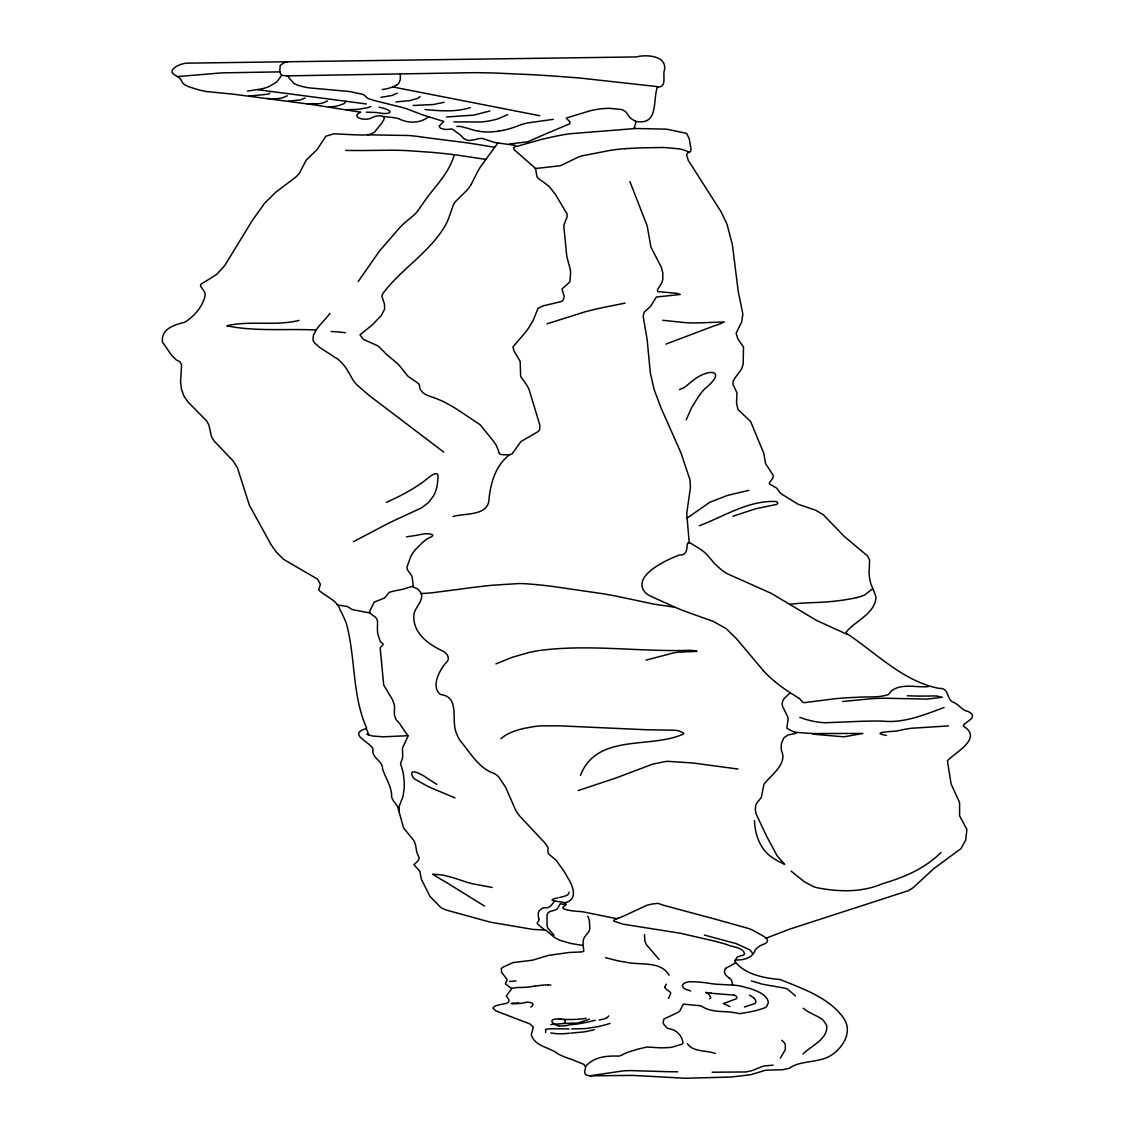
<?xml version="1.0" encoding="UTF-8"?>
<svg xmlns="http://www.w3.org/2000/svg" width="1135" height="1135" viewBox="0 0 1135 1135"><rect width="100%" height="100%" fill="white"/><g stroke="black" fill="none" stroke-linecap="round" stroke-linejoin="round"><path stroke-width="1.5" d="M569.132 892.138L568.167 894.451A11.066 4.086 0.5 0 1 566.138 895.657L564.138 896.338A55.005 20.345 0.5 0 1 559.796 897.43L559.356 897.53M765.997 938.234L789.761 929.111L908.184 890.72L913.136 887.74L933.637 868.743L961.019 848.569L965.743 839.928L966.878 829.501L959.628 815.895L959.586 802.516L951.059 783.902L947.427 760.72C955.698 752.037 983.165 738.147 963.473 726.244L963.643 724.726L971.787 718.412L972.539 715.334A20.458 7.562 0.5 0 0 968.098 711.503C961.572 710.326 958.536 703.657 952.293 701.87C946.718 698.195 948.661 687.569 939.212 688.406C903.205 681.553 875.908 652.682 846.284 633.231L846.213 632.011C855.563 620.618 874.801 613.865 875.993 597.492C874.517 590.725 870.119 584.766 869.524 577.545A263.774 97.525 0.5 0 1 869.297 568.195L869.594 560.236L867.793 556.15L844.241 536.415L823.343 514.779L815.668 510.225L798.16 504.28L780.653 493.455L776.453 487.951L769.644 484.12L769.189 483.141L772.892 478.019L773.162 475.239L765.572 463.633L763.812 453.347L750.604 421.496L737.92 409.48L736.544 402.982L736.97 392.951L733.054 384.481L733.04 381.658L734.558 378.593L741.425 369.286L743.17 364.25L743.524 347.14L737.807 338.783L736.118 333.264L741.751 321.744L742.843 313.955L738.247 291.511L732.345 244.451L727.024 224.304L721.151 211.89L688.292 160.376L686.547 154.857L687.682 153.012L690.562 151.551L691.031 149.167L689.215 138.697L686.604 133.362L666.571 129.163L635.274 128.482L634.139 127.56L635.316 124.566A40.562 14.996 0.5 0 0 635.699 122.339A44.79 16.557 0.5 0 0 635.614 121.388C658.853 125.446 652.582 101.767 657.278 87.182C667.777 87.069 662.145 75.79 664.528 69.646C666.841 55.189 645.276 54.423 636.394 56.934L187.615 63.149C182.948 62.836 170.945 67.305 172.023 72.441A46.904 17.337 0.5 0 0 173.471 73.959L173.896 74.343A22.26 8.229 0.5 0 0 175.272 75.307L178.933 77.549A29.482 10.896 0.5 0 1 180.692 79.294A26.531 9.818 0.5 0 1 181.146 80.017L182.196 82.188A27.07 10.002 0.5 0 0 188.14 86.53L198.114 89.722A81.791 30.234 0.5 0 0 206.315 91.524L232.349 94.106A13.138 4.852 0.5 0 1 233.583 94.219L312.281 104.576L360.746 112.209C351.779 115.926 360.022 120.225 368.18 118.976A12.357 4.568 0.5 0 0 371.741 117.927C375.586 114.876 388.667 114.365 382.608 121.672A54.296 20.075 0.5 0 1 381.502 123.559L374.366 132.256L370.805 134.001A20.827 7.704 0.5 0 1 367.896 134.753L363.172 135.051A175.315 64.823 0.5 0 1 352.616 134.724L333.96 133.802L325.915 136.2L317.062 149.579L306.195 160.134L299.867 172.307A123.02 45.485 0.5 0 1 296.15 176.805L275.989 192.056L264.611 203.208L252.013 220.942L224.744 265.562L216.657 274.415L200.81 284.36L200.484 286.034L203.406 290.163A53.742 19.863 0.5 0 1 205.194 294.944C203.151 306.266 194.355 316.14 184.835 322.226C174.691 324.809 161.255 328.398 162.362 341.834L171.328 354.914L176.138 359.823L179.798 361.71L181.557 364.661L180.578 382.112L181.416 388.936L183.813 395.831L188.098 402.102L206.698 420.957L208.826 424.873L211.564 436.876L214.061 440.919L233.001 460.796L237.414 467.733L249.345 505.16L271.01 544.573L276.259 552.078L283.636 559.399L317.502 579.105L320.425 584.355L318.623 589.916C325.362 596.797 336.783 599.408 340.103 609.935A722.158 267.009 0.5 0 1 346.359 623.413C355.681 657.505 351.978 695.188 366.548 727.847L366.378 728.556C346.87 734.189 370.308 741.85 373.117 749.128C371.003 758.137 382.793 760.266 382.552 768.849C385.517 778.34 391.873 786.484 391.674 796.969A64.61 23.892 0.5 0 0 395.037 802.814L397.661 806.829L403.649 828.068L414.005 840.751L415.481 844.639L416.786 852.172L419.212 858.159L418.219 860.6L413.963 864.686L419.808 871.226L421.34 879.171L429.981 896.409L441.047 907.759L446.183 910.015L490.249 922.159L532.897 929.409L545.765 930.062L554.221 937.283L559.782 940.262L570.678 943.44L583.12 945.469L583.844 950.988L582.141 951.896L569.146 952.464L548.021 955.486L532.457 960.21L512.935 962.593L502.805 967.261L501.287 968.751L501.613 972.397L507.217 979.633L505.416 983.846L511.701 988.684L506.238 996.104C516.113 1006.83 496.208 1001.864 492.93 1008.22L495.768 1010.859L529.974 1023.954L533.294 1027.09L531.818 1032.85A25.452 9.406 0.5 0 0 531.464 1035.319C535.167 1046.498 549.482 1047.179 557.682 1053.677A64.638 23.906 0.5 0 0 570.791 1059.083L584 1064.431L585.674 1067.24L584.596 1071.568L585.135 1073.866L586.823 1075.327L590.611 1075.824L632.706 1075.398L685.228 1078.25L730.585 1077.058L750.419 1074.774L765.756 1070.206L782.611 1069.723L789.492 1068.177C800.402 1060.019 819.498 1063.325 831.728 1054.94C843.192 1047.179 852.584 1032.07 844.014 1018.733C829.912 997.963 802.644 988.599 780.171 979.548C764.125 978.044 745.454 974.766 734.927 961.501L735.551 959.997C743.638 960.096 752.505 958.394 755.371 949.711A52.253 19.323 0.5 0 1 761.429 945.058C776.993 940.092 758.237 934.261 753.271 930.402A39.909 14.755 0.5 0 0 747.866 928.288L719.32 920.301A694.634 256.836 0.5 0 0 706.169 916.739L662.812 905.077A26.148 9.662 0.5 0 1 660.74 904.311L658.499 903.503A2.313 0.851 0.5 0 0 657.435 903.375L652.398 903.999A51.657 19.096 0.5 0 0 646.638 905.361L627.017 914.526A87.508 32.362 0.5 0 1 622.661 916.456L614.602 919.648L613.538 921.024L622.874 924.145L680.433 933.268L715.717 941.397A370.464 136.98 0.5 0 1 726.783 944.49C732.047 947.228 743.397 947.044 744.603 954.067A6.555 2.426 0.5 0 1 743.482 954.961L737.367 956.961L735.054 960.366M732.628 985.024L731.55 980.143A20.132 7.448 0.5 0 0 730.202 978.838L729.124 978.086M736.856 997.807L736.828 997.949A6.115 2.256 0.5 0 1 735.962 998.913L723.35 1003.61L729.904 1006.546M413.324 586.681L412.175 577.034A86.515 31.993 0.5 0 0 410.771 574.395L408.018 570.621A40.193 14.869 0.5 0 1 406.94 567.089L410.728 556.618A151.778 56.126 0.5 0 1 415.892 549.156L422.206 542.856A125.446 46.379 0.5 0 1 424.916 540.501L425.355 540.175A39.541 14.627 0.5 0 1 429.512 537.692L430.137 537.408A39.81 14.712 0.5 0 0 430.988 536.997A14.854 5.491 0.5 0 0 432.137 536.316L432.776 535.337A3.249 1.206 0.5 0 0 432.222 534.698L430.633 534.159A8.144 3.008 0.5 0 0 424.405 533.805L416.46 535.294A27.949 10.329 0.5 0 1 414.658 535.635L409.792 536.344A54.551 20.175 0.5 0 0 406.983 536.741L406.486 536.841M665.025 986.854L666.259 984.144M755.74 1001.779L755.499 1002.716A9.874 3.646 0.5 0 1 754.576 1003.666L744.447 1007.015M346.331 101.228L344.047 103.64L338.528 105.64A26.006 9.619 0.5 0 1 329.207 107.073M454.312 154.729C449.985 170.449 438.706 182.735 428.86 195.248A493.356 182.423 0.5 0 0 425.242 200.214L417.354 211.507A138.825 51.33 0.5 0 1 412.672 216.189L407.635 220.346A351.098 129.816 0.5 0 0 400.754 226.489L379.53 250.977L358.291 281.409M686.164 419.808L691.953 407.068L698.266 396.924A421.567 155.864 0.5 0 1 704.466 389.064C726.514 371.485 711.631 367.882 696.067 378.182A143.152 52.934 0.5 0 0 692.534 380.821L684.32 387.532L679.524 389.546M580.411 775.404C597.123 732.657 650.511 749.27 683.596 733.919A7.25 2.681 0.5 0 0 683.27 732.855L678.943 730.897A13.506 4.994 0.5 0 0 675.055 730.273L659.719 729.947A252.353 93.311 0.5 0 1 645.574 729.706L559.328 725.832L541.168 725.889A43.13 15.947 0.5 0 0 534.301 726.528L522.866 728.627M471.38 184.253A165.384 61.148 0.5 0 1 464.243 192.95L455.405 201.647A78.755 29.113 0.5 0 0 453.418 204.726L448.708 218.204A330.824 122.325 0.5 0 1 444.182 227.383C428.079 253.488 400.4 269.789 382.438 294.135A40.434 14.954 0.5 0 0 382.14 296.987L383.687 301.711A244.465 90.389 0.5 0 1 384.396 303.896L384.666 308.961L381.417 315.346L372.28 324.922L360.022 334.797L363.271 339.308L377.884 345.849L383.715 351.424A80.713 29.836 0.5 0 0 385.886 353.737L398.64 364.633L407.635 375.841A35.242 13.024 0.5 0 0 409.849 377.586L418.148 383.29A27.552 10.187 0.5 0 1 419.439 385.588C419.936 395.448 432.35 396.299 439.358 399.86A69.703 25.764 0.5 0 1 443.473 401.634L451.844 406.174A265.746 98.263 0.5 0 1 458.795 410.515L480.133 424.703L492.789 440.408A191.531 70.824 0.5 0 1 496.392 445.629L498.747 451.262A55.005 20.331 0.5 0 1 498.833 452.993L500.265 454.298A23.807 8.81 0.5 0 0 502.989 454.724L509.246 454.865L512.169 453.816L520.837 441.614L537.664 431.882A26.942 9.96 0.5 0 0 539.792 429.186L539.806 424.901L528.967 389.234A219.935 81.323 0.5 0 0 524.455 381.757L521.334 377.529A35.596 13.166 0.5 0 1 520.61 375.813L520.185 361.412L513.857 350.687L512.949 346.899L524.086 333.903A400.726 148.174 0.5 0 0 529.165 327.135L533.067 320.609L538.018 308.323L542.927 305.939L560.945 301.64A12.272 4.54 0.5 0 0 563.045 300.364L564.251 296.646L561.995 288.985L569.884 281.92L570.65 271.974A287.013 106.122 0.5 0 0 569.699 267.179L567.926 260.78A470.543 173.981 0.5 0 1 566.606 254.68L563.755 225.468L567.06 216.984L567.089 213.962L555.455 194.425L549.837 187.289A100.121 37.015 0.5 0 0 546.318 184.267L538.43 178.493A27.793 10.272 0.5 0 1 536.869 176.393L535.734 169.427A29.808 11.024 0.5 0 0 534.812 167.767L514.027 149.593L513.488 147.706A3.32 1.234 0.5 0 1 514.198 147.323L516.155 146.004A13.464 4.98 0.5 0 0 514.879 145.294L497.868 142.967A20.969 7.746 0.5 0 1 494.037 142.286L482.063 138.371L478.388 138.654A27.07 10.002 0.5 0 1 475.111 139.619L469.947 140.428A4.341 1.603 0.5 0 1 467.294 140.201L463.945 138.626L460.455 135.122A21.466 7.931 0.5 0 0 458.739 133.859L452.638 129.262A2.44 0.908 0.5 0 0 451.319 129.078L445.26 129.518L440.437 128.212L439.146 126.056L443.785 121.417L425.384 115.784A66.355 24.53 0.5 0 1 421.298 114.38L407.11 108.96A75.563 27.935 0.5 0 0 395.363 105.739L375.841 100.958A63.787 23.58 0.5 0 0 373.557 100.263L368.591 98.674A11.946 4.412 0.5 0 1 366.577 97.44L364.605 95.425A14.188 5.249 0.5 0 0 362.476 94.262L349.225 91.467L310.366 87.991A32.773 12.116 0.5 0 1 308.053 87.665A39.257 14.514 0.5 0 1 306.067 87.31A31.851 11.776 0.5 0 1 297.384 85.026L294.717 83.806A12.882 4.767 0.5 0 1 293.412 82.898L289.922 78.797A30.347 11.222 0.5 0 1 289.155 77.762L287.893 76.244A2.795 1.036 0.5 0 0 286.985 75.946L281.806 75.293L280.7 73.945A113.287 41.881 0.5 0 1 279.749 71.335L280.231 65.319L285.339 61.985A3.291 1.22 0.5 0 1 286.517 61.815L287.822 61.772M281.735 75.265L276.741 82.075L268.91 86.643A37.824 13.989 0.5 0 1 261.589 88.899L247.515 91.084M471.295 184.239L477.424 171.981A442.309 163.539 0.5 0 1 480.077 167.455L497.868 142.967M305.088 98.007L300.406 99.937L288.191 101.199M269.818 93.013L269.591 93.325A6.328 2.341 0.5 0 1 268.314 94.148L248.991 96.064M780.369 1058.132L785.335 1049.577L785.306 1044.498A38.547 14.244 0.5 0 0 783.59 1041.916L781.788 1040.27M616.844 918.712L582.567 911.745A24.814 9.179 0.5 0 0 579.744 911.49L577.672 911.362A30.375 11.236 0.5 0 1 566.024 909.674L563.343 908.582A4.285 1.589 0.5 0 1 562.79 907.943L564.01 906.269A39.101 14.457 0.5 0 1 564.577 905.9C569.529 902.566 559.356 901.658 557.242 901.403A62.34 23.055 0.5 0 1 555.611 901.147L554.646 900.977L552.291 904.07A44.889 16.599 0.5 0 1 549.453 906.922L547.68 907.645A2.27 0.837 0.5 0 1 546.957 907.759L546.19 907.787A16.628 6.143 0.5 0 1 545.396 907.773L544.005 907.787A3.192 1.178 0.5 0 0 542.885 907.943L538.969 910.965A73.449 27.155 0.5 0 0 538.458 916.952L538.784 918.981M329.902 313.345L329.122 314.409A330.782 122.31 0.5 0 1 325.745 318.609L320.822 324.043A227.44 84.103 0.5 0 0 315.757 330.654L313.373 335.449L313.005 339.72A43.087 15.933 0.5 0 0 314.523 342.884L319.417 347.267L336.471 358.39M872.56 588.881L864.586 595.01A29.822 11.024 0.5 0 1 860.032 596.669L856.57 597.549M327.433 101.015L323.333 102.831A20.77 7.675 0.5 0 1 319.275 103.682L307.103 103.838M668.487 998.374L670.813 993.338A14.471 5.349 0.5 0 0 670.161 992.217L669.934 991.99A28.687 10.612 0.5 0 0 668.316 990.685L667.635 990.231A21.154 7.817 0.5 0 1 664.628 986.868M397.264 93.141L392.199 95.439L380.934 97.326M511.332 1003.453L512.013 1003.283A6.966 2.568 0.5 0 1 513.233 1003.212L514.084 1003.184A17.082 6.313 0.5 0 0 518.638 1002.872M287.297 95.837L281.877 97.993A17.465 6.455 0.5 0 1 269.222 98.631L267.392 98.419M564.081 1023.5L565.4 1021.727A9.137 3.377 0.5 0 0 565.187 1020.776L563.825 1019.386M509.544 454.823C496.052 464.882 490.987 481.751 489.114 497.74C489.298 516.567 465.265 512.906 452.964 516.496M726.613 967.857L735.593 962.891M585.603 1066.375C594.045 1056.784 606.53 1055.706 618.334 1056.103A6.455 2.383 0.5 0 0 620.916 1055.55L623.626 1054.145A30.758 11.378 0.5 0 1 628.733 1051.946L633.94 1050.343A101.966 37.696 0.5 0 0 637.175 1049.322L646.907 1047.009L658.825 1047.747A43.371 16.032 0.5 0 0 663.62 1047.804L669.693 1047.52A9.179 3.391 0.5 0 0 671.764 1047.165L672.856 1046.896A47.415 17.536 0.5 0 1 674.573 1046.442L681.865 1044.228A7.789 2.88 0.5 0 0 682.972 1043.178C682.348 1035.943 676.403 1029.573 668.969 1028.75A13.265 4.909 0.5 0 1 666.784 1027.7L664.046 1024.692A64.113 23.707 0.5 0 1 663.124 1022.493L663.904 1019.046L678.475 1012.15A21.012 7.775 0.5 0 0 679.936 1010.661L683.355 1004.12L699.997 1005.723A15.195 5.618 0.5 0 0 701.118 1005.851C712.34 1013.782 726.357 1010.107 738.998 1013.583A2.681 0.993 0.5 0 0 740.119 1013.583L745.908 1012.633A103.001 38.079 0.5 0 0 755.541 1010.732L763.94 1008.178A17.025 6.299 0.5 0 0 766.622 1006.575L768.31 1002.858A51.118 18.898 0.5 0 0 765.529 996.828L764.891 996.133A44.776 16.557 0.5 0 0 760.095 992.699L755.74 990.642A63.915 23.636 0.5 0 0 750.533 988.698L741.467 986.258A33.071 12.23 0.5 0 0 734.487 985.208L716.98 984.244A31.312 11.577 0.5 0 1 712.865 983.861L706.353 982.882A29.013 10.726 0.5 0 0 703.558 982.513L701.856 982.342A84.955 31.411 0.5 0 0 696.209 981.889L689.512 981.718A5.788 2.142 0.5 0 0 687.597 982.002L685.256 982.797A14.23 5.264 0.5 0 0 683.355 983.988L683.015 984.329A12.343 4.568 0.5 0 0 682.376 985.747L683.384 987.776A14.727 5.448 0.5 0 0 685.299 989.124L690.676 990.983M686.774 518.326L709.744 502.323L727.152 495.527A221.637 81.947 0.5 0 1 733.139 494.08L748.901 490.348M941.057 852.413C924.699 868.743 904.198 877.312 882.477 883.697C862.047 892.607 838.623 891.982 817.143 887.726A24.871 9.194 0.5 0 1 813.426 886.591L804.46 881.838L791.081 871.098M802.998 1053.933C811.014 1045.988 827.514 1039.376 826.833 1026.196A103.98 38.448 0.5 0 0 825.897 1024.04L823.442 1020.549A40.846 15.11 0.5 0 0 819.215 1017.357L810.262 1012.86A71.746 26.531 0.5 0 1 803.282 1008.249M530.726 1007.1C537.664 1002.545 526.81 1001.297 523.419 1002.943A19.621 7.25 0.5 0 1 512.14 1003.666M396.64 85.054L397.193 84.699A20.373 7.534 0.5 0 0 398.612 83.508L400.315 79.691L400.286 74.059M428.69 116.777C419.936 123.502 408.472 123.587 398.896 118.792A28.559 10.556 0.5 0 0 394.342 117.728L382.793 116.38M606.459 1017.967L606.232 1018.095A10.116 3.746 0.5 0 1 603.933 1019.003L599.166 1019.925M790.159 692.79L784.143 698.479L782.611 701.345A67.603 24.998 0.5 0 0 782.199 704.012L782.228 704.651A46.28 17.11 0.5 0 0 782.611 706.41L787.733 716.866A66.185 24.473 0.5 0 1 788.031 719.363L786.839 728.301L796.33 733.238L790.088 734.558A7.718 2.852 0.5 0 0 788.087 734.998L783.76 737.906L781.575 743.184A152.814 56.509 0.5 0 0 781.178 746.163L781.249 749.114A70.554 26.091 0.5 0 0 781.887 751.64C786.839 763.5 772.424 774.212 765.458 782.412A35.015 12.953 0.5 0 0 763.926 784.413L761.358 797.352L757.258 802.587A42.747 15.805 0.5 0 0 755.839 805.07L755.272 809.312L756.18 814.107L766.536 836.069L777.163 855.833L784.597 864.288M507.756 114.55L498.903 118.508A39.98 14.783 0.5 0 1 490.235 120.721A51.047 18.869 0.5 0 1 486.504 121.346L485.227 121.53A32.688 12.088 0.5 0 1 481.056 121.984L453.986 121.885M353.396 541.693L390.61 522.171L421.539 507.87L428.462 502.55L433.357 496.094A183.09 67.703 0.5 0 0 435.925 490.405L436.294 489.27A274.429 101.469 0.5 0 0 437.727 479.991C440.522 465.534 426.49 479.779 421.88 482.843A317.474 117.387 0.5 0 1 395.987 497.91L386.411 502.408M564.407 902.793C578.396 900.31 573.203 886.137 567.982 878.164A700.153 258.879 0.5 0 0 564.152 871.467L556.377 860.529L548.673 853.917A34.532 12.769 0.5 0 1 547.935 851.817L547.992 848.115A20.104 7.434 0.5 0 0 547.694 847.036L546.8 845.603A243.855 90.162 0.5 0 0 544.275 842.269L519.575 815.909A204.47 75.605 0.5 0 1 515.389 809.567L505.713 787.449L498.932 777.135A64.723 23.934 0.5 0 0 496.435 774.964A61.829 22.856 0.5 0 0 494.605 773.659C478.473 768.168 471.025 753.498 460.697 741.354A147.862 54.679 0.5 0 1 456.979 734.501C450.127 721.789 461.094 696.89 440.579 694.521C430.108 686.973 440.04 668.699 447.332 661.35A34.575 12.783 0.5 0 0 448.311 658.286L447.914 656.314A39.938 14.769 0.5 0 0 446.14 653.59A36.802 13.606 0.5 0 0 443.374 651.306C428.392 644.51 411.835 632.578 414.005 613.922C415.438 606.005 426.987 598.088 418.716 590.157A39.37 14.556 0.5 0 0 417.027 588.625L411.849 586.511L404.727 588.682A17.195 6.356 0.5 0 1 403.038 589.178L399.208 590.016A101.384 37.483 0.5 0 1 394.611 590.867L389.362 592.257L384.439 598.06L374.238 602.061L369.641 611.368A9.194 3.405 0.5 0 0 369.74 612.205L370.436 613.255A35.327 13.067 0.5 0 0 371.968 614.73L374.734 616.603A15.791 5.845 0.5 0 1 375.728 617.483L376.792 619.029A48.876 18.075 0.5 0 1 377.529 621.214L377.501 625.896A265.221 98.064 0.5 0 0 377.458 630.18A354.716 131.149 0.5 0 0 377.771 633.812L380.239 641.53A15.791 5.831 0.5 0 0 381.488 642.58L382.708 643.531A7.278 2.696 0.5 0 1 382.807 645.035L380.977 646.78A18.132 6.711 0.5 0 0 380.182 647.971L383.715 685.114L392.1 699.018A307.443 113.67 0.5 0 1 393.689 702.991L394.313 705.005A58.225 21.537 0.5 0 1 394.526 706.623L394.356 714.738L395.945 719.32A39.498 14.599 0.5 0 0 396.952 720.597L398.158 721.874A106.591 39.413 0.5 0 1 399.761 723.733L408.033 736.062L402.499 748.036L402.684 757.641L400.556 763.529L403.28 773.02L404.23 781.689A582.539 215.395 0.5 0 1 404.117 788.697L403.18 795.649A120.239 44.449 0.5 0 1 402.088 798.813L399.123 806.389L399.222 811.766M489.809 111.003L473.99 115.089L446.509 117.004M495.938 663.89L511.786 657.463L528.754 652.54A83.777 30.971 0.5 0 1 539.338 650.511C589.207 643.9 639.53 652.001 689.626 650.312A23.267 8.598 0.5 0 1 693.173 650.554L697.074 651.348L677.609 652.228A24.09 8.91 0.5 0 0 672.885 653.079L646.028 660.13M699.288 525.775C723.931 516.482 748.419 500.237 775.744 501.5A4.058 1.504 0.5 0 1 777.22 502.053L777.858 503.202A6.838 2.525 0.5 0 1 776.524 504.437L759.911 507.898A57.317 21.196 0.5 0 0 755.499 508.835L732.955 516.241M444.211 102.278L433.499 104.505L413.112 105.484M589.42 1019.216L578.41 1022.848A8.016 2.965 0.5 0 1 576.835 1023.032L576.353 1023.061A41.683 15.408 0.5 0 1 573.601 1023.16L572.693 1023.188M470.33 107.612C455.816 112.209 440.125 110.946 425.199 109.556M665.904 344.104L713.319 326.199A198.426 73.364 0.5 0 1 718.512 324.539L724.3 321.957L701.572 322.78A64.198 23.736 0.5 0 1 685.994 322.723L662.783 320.297M617.823 918.343L618.901 917.931M547.027 323.83L584.951 311.855A261.007 96.503 0.5 0 1 605.352 307.032L625.073 303.13M944.093 707.559C924.117 714.738 903.829 723.534 882.079 721.066A186.707 69.036 0.5 0 0 853.761 721.605L825.684 722.74A25.807 9.548 0.5 0 1 818.746 722.186L814.561 721.505A52.026 19.238 0.5 0 1 800.728 717.675L799.806 717.334M609.949 1023.401L609.353 1023.6A84.075 31.085 0.5 0 1 598.088 1026.636L585.603 1028.594L571.6 1028.948M516.567 146.458L539.451 139.974A215.38 79.634 0.5 0 1 556.42 136.072L562.463 134.909A67.504 24.956 0.5 0 1 570.408 133.731L635.43 128.51M298.959 320.425C275.691 326.298 248.991 320.297 226.816 325.816C256.013 331.775 286.545 328.526 316.211 330.001M594.343 1029.658L587.66 1031.247A34.121 12.613 0.5 0 1 580.453 1032.254L577.942 1032.467A104.675 38.703 0.5 0 0 574.963 1032.722L570.905 1033.105M558.051 897.828L557.228 898.012A30.9 11.421 0.5 0 0 553.355 899.019L551.979 900.083L554.646 900.977M515.943 980.924L509.572 981.449M503.188 130.326L498.719 131.149M578.24 790.542L615.113 778.255A545.609 201.732 0.5 0 0 624.42 774.808L652.866 764.068L666.983 761.273L692.861 762.99L738.02 769.033M589.718 1075.81L622.789 1070.943A49.529 18.316 0.5 0 1 630.975 1070.603L659.932 1071.468A262.384 97.014 0.5 0 0 677.737 1071.809M709.488 998.786L710.723 998.232L710.581 997.097A45.216 16.713 0.5 0 0 710.255 996.516L709.872 995.92A45.868 16.968 0.5 0 0 708.212 993.834L707.999 993.678A8.683 3.206 0.5 0 0 705.757 992.43M511.459 988.287L516.567 987.606A15.55 5.746 0.5 0 1 519.816 987.436L521.121 987.422A25.793 9.534 0.5 0 0 529.733 986.883L534.557 986.159M789.605 604.402L792.414 604.004A89.509 33.099 0.5 0 1 808.688 602.813L817.271 602.43A98.149 36.292 0.5 0 0 856.698 597.634M842.596 701.501L871.836 698.678A116.167 42.946 0.5 0 1 886.123 698.252L927.465 699.103L942.419 697.245L937.028 696.081A21.21 7.846 0.5 0 0 934.148 695.954L926.018 696.053A103.313 38.193 0.5 0 1 915.051 696.025L907.276 695.783M595.265 1020.351L594.513 1020.45A11.463 4.242 0.5 0 0 592.342 1020.947L592.087 1021.018A46.875 17.337 0.5 0 1 587.292 1022.153L582.51 1023.117A51.061 18.884 0.5 0 1 575.445 1024.238L573.203 1024.479A29.013 10.726 0.5 0 1 569.387 1024.792C554.816 1029.842 542.629 1016.846 561.726 1019.273M177.5 76.584L222.006 72.867L279.905 71.86M407.99 735.707L383.006 736.814L372.564 736.005L366.775 734.302L368.251 733.664L369.031 735.296M553.341 119.331L527.151 123.006A46.038 17.025 0.5 0 0 521.93 124.439L515.716 126.666A64.539 23.863 0.5 0 1 503.245 130.355M569.586 1033.233L568.905 1033.304A84.699 31.312 0.5 0 1 565.372 1033.602L562.165 1033.772A20.217 7.477 0.5 0 1 555.441 1033.574L550.787 1032.949M456.894 126.51L458.568 126.396A6.654 2.469 0.5 0 1 460.838 126.496L468.188 128.439A51.231 18.94 0.5 0 0 475.863 130.638M550.801 1024.536L559.342 1023.841A80.628 29.808 0.5 0 1 568.805 1023.259L572.224 1023.202M624.647 148.713L634.777 148.118A227.199 84.004 0.5 0 1 642.623 147.834L663.989 147.493L678.943 148.827A25.694 9.506 0.5 0 1 685.54 150.572L689.342 152.289M535.323 168.533L559.342 165.852A17.536 6.484 0.5 0 0 562.265 164.887L578.311 157.056A44.322 16.387 0.5 0 1 581.872 155.892L609.509 150.487A85.295 31.539 0.5 0 1 624.633 148.699M395.959 101.923L409.863 100.604L417.879 98.277A13.762 5.093 0.5 0 0 419.993 96.461M509.643 143.975L527.704 141.776L546.559 133.547A103.058 38.108 0.5 0 1 550.801 131.802L569.486 123.885A11.761 4.341 0.5 0 0 569.571 121.488L566.251 118.04L587.731 111.514A46.365 17.139 0.5 0 1 594.059 109.911L597.563 109.272A31.425 11.62 0.5 0 1 609.722 108.322L621.157 109.457A10.258 3.788 0.5 0 1 622.973 110.109L624.718 111.131A34.149 12.627 0.5 0 1 625.456 111.712A30.446 11.265 0.5 0 1 626.52 112.72L629.145 116.621A34.234 12.655 0.5 0 0 631.996 119.203L635.6 121.261M948.434 725.918L911.476 728.259A49.727 18.387 0.5 0 0 906.368 729.025A53.331 19.721 0.5 0 0 902.084 729.876L897.444 730.883A13.038 4.824 0.5 0 1 895.146 731.195C890.833 731.394 869.665 732.642 886.52 735.437M367.485 134.824L408.742 135.505A78.882 29.169 0.5 0 1 416.687 136.314L425.043 137.448A225.865 83.508 0.5 0 0 434.123 138.654L465.492 142.627A385.318 142.471 0.5 0 1 494.505 147.323M286.573 75.875L473.252 72.668A317.36 117.345 0.5 0 1 494.59 73.009L532.485 74.711A738.729 273.138 0.5 0 1 580.907 78.145L658.314 86.714M331.165 331.534L336.598 331.803A115.018 42.534 0.5 0 1 345.466 332.725M773.034 1065.141L763.614 1066.035L751.597 1070.773L745.61 1071.965L712.127 1072.22M548.233 984.953L550.816 985.024M346.189 109.726L358.107 109.357L367.924 107.655A17.493 6.469 0.5 0 0 370.79 106.506M366.293 112.181L374.053 112.393A41.598 15.379 0.5 0 1 378.253 112.72C390.213 115.344 396.853 111.031 379.147 107.158M569.004 1028.906L552.844 1028.792A42.704 15.791 0.5 0 0 548.687 1028.906L547.779 1028.977A4.285 1.589 0.5 0 0 545.921 1029.332A2.185 0.809 0.5 0 0 545.509 1029.558L545.779 1032.382M928.331 686.632C916.527 687.711 901.729 683.029 891.514 690.832A32.333 11.96 0.5 0 0 890.393 692.265L888.379 694.62L883.271 695.911A34.149 12.627 0.5 0 1 879.341 696.479L877.993 696.62A24.303 8.981 0.5 0 1 874.049 696.876L867.31 696.961A89.637 33.142 0.5 0 0 862.444 697.032L846.823 697.784A204.328 75.548 0.5 0 0 835.289 698.706L804.601 702.622A5.689 2.1 0.5 0 1 803.878 702.678L801.991 701.671A42.889 15.862 0.5 0 0 798.685 697.94M559.342 1019.117L560.463 1019.187M536.373 584.61L525.916 583.759A45.712 16.897 0.5 0 0 518.766 583.56L492.278 585.249A347.126 128.354 0.5 0 0 460.81 589.065L432.378 592.74A104.434 38.618 0.5 0 1 420.957 593.577M512.126 1003.709L511.36 1003.539M674.261 607.168L654.129 604.189L621.866 597.322A220.147 81.394 0.5 0 0 603.749 593.86L551.17 586.227A225.581 83.408 0.5 0 0 536.373 584.61M812.674 734.118L842.567 736.728A19.877 7.349 0.5 0 0 844.553 736.714L862.898 733.451L813.894 733.536A104.321 38.576 0.5 0 1 794.628 732.103M337.109 604.884L346.828 606.473A8.938 3.306 0.5 0 1 348.402 607.083L351.226 608.956A13.421 4.966 0.5 0 0 353.028 609.779L370.265 613.028M257.759 89.693L366.421 103.966M479.41 131.277L475.905 130.61M485.539 159.354L457.05 155.069A243.67 90.091 0.5 0 0 431.938 152.374L407.508 150.643A123.332 45.599 0.5 0 0 391.688 150.217L364.746 150.487A316.211 116.919 0.5 0 1 345.664 150.43M492.136 887.456L473.025 883.853A57.573 21.281 0.5 0 1 467.819 882.505L454.567 878.178A86.146 31.851 0.5 0 0 442.224 874.971L432.506 874.163L441.359 879.582A178.337 65.944 0.5 0 1 447.871 883.356L484.531 906.099M392.724 86.941L539.763 115.727M715.305 1053.479C706.467 1050.074 693.485 1052.415 687.37 1043.732M733.834 995.083L716.199 993.678A92.999 34.39 0.5 0 1 711.12 993.239M704.409 935.084L736.289 943.653L749.384 949.697A33.851 12.513 0.5 0 1 752.647 954.095M605.551 957.699L617.667 960.763A52.338 19.352 0.5 0 0 624.874 961.969C639.218 965.757 660.584 960.125 669.125 975.32M565.925 904.921L560.335 903.701L558.789 906.326A72.47 26.8 0.5 0 1 558.136 907.603C555.838 912.058 547.879 909.475 547.084 915.08A87.764 32.447 0.5 0 0 547.056 916.385L547.042 923.989A121.431 44.903 0.5 0 0 547.113 925.493L547.169 925.89A47.06 17.394 0.5 0 0 547.95 928.26L554.05 935.24M436.791 784.37L426.519 777.787A54.452 20.132 0.5 0 0 419.17 773.531M847.306 634.408L816.859 620.604L771.36 593.392L727.379 573.771A117.6 43.485 0.5 0 1 721.463 569.855L714.553 563.655L707.389 555.058A100.504 37.157 0.5 0 0 701.061 549.709L698.564 548.049A147.323 54.466 0.5 0 0 693.329 544.984C681.638 536.004 692.847 555.526 679.354 555.043C667.167 559.456 629.584 576.552 646.042 593.321A38.491 14.23 0.5 0 0 649.362 595.563L673.168 606.416A223.978 82.812 0.5 0 0 689.016 612.744L713.333 621.427L726.159 628.634L736.558 638.778L763.358 670.686M454.965 797.877L428.562 786.782L414.672 779.05A27.453 10.144 0.5 0 1 413.183 777.361L412.899 776.908A78.003 28.843 0.5 0 1 411.821 774.666C410.317 769.913 417.155 772.353 419.141 773.531M751.37 980.91L762.053 984.102A97.709 36.121 0.5 0 0 773.503 986.131L785.15 988.244A14.869 5.491 0.5 0 1 787.733 989.209L795.422 995.977M784.54 864.274L777.957 861.054A91.495 33.823 0.5 0 1 772.339 857.578C760.166 849.533 754.959 834.651 754.463 820.619M749.611 995.097L753.668 997.821M798.558 697.968L793.549 694.847A138.314 51.132 0.5 0 1 791.152 693.357L786.342 690.165A361.994 133.845 0.5 0 1 779.135 684.987A287.368 106.25 0.5 0 1 774.552 681.326M443.728 452.07L368.974 395.32L357.071 385.006A156.829 57.984 0.5 0 1 352.772 379.629L348.814 372.507M544.502 929.82L537.337 923.833A4.951 1.83 0.5 0 1 537.139 923.337L537.99 921.79A22.416 8.285 0.5 0 0 538.87 918.981M659.109 959.472L646.624 944.944A77.464 28.645 0.5 0 1 644.779 940.177L644.481 934.573M366.279 728.656L367.783 732.075A61.787 22.842 0.5 0 1 368.265 733.664M629.911 181.572L647.163 225.837L650.923 247.104L661.35 267.278L662.826 273.024L662.783 279.565A99.61 36.831 0.5 0 1 661.464 283.367L657.463 289.737L657.647 291.61L677.098 293.355L680.262 294.504L656.328 297.029L650.681 306.209L644.042 312.338L643.19 316.594L647.106 339.237L650.327 372.947L654.101 389.447L661.067 408.018L680.787 452.425L690.066 480.02L690.406 487.667L686.746 513.417L689.229 542.899M582.893 945.271L583.404 939.667A71.292 26.36 0.5 0 1 585.036 936.418L588.299 932.346A48.053 17.763 0.5 0 0 589.831 928.217L589.391 921.209A88.161 32.603 0.5 0 0 587.76 916.3M734.075 994.998A8.598 3.178 0.5 0 1 736.615 997.651M711.163 993.125A16.003 5.916 0.5 0 1 705.7 992.472M753.711 997.821A27.368 10.116 0.5 0 1 755.754 1001.779M774.552 681.341A339.876 125.673 0.5 0 1 763.387 670.686M500.975 738.757A57.814 21.381 0.5 0 1 522.923 728.656M534.628 986.216A44.889 16.599 0.5 0 1 548.191 984.825M729.394 978.029A33.043 12.215 0.5 0 1 726.13 967.786M336.882 358.32A159.07 58.821 0.5 0 1 348.558 372.521M396.555 85.04A29.396 10.868 0.5 0 1 382.254 89.551M498.634 131.093A24.842 9.179 0.5 0 1 479.31 131.39M556.391 1024.905A7.392 2.738 0.5 0 1 558.661 1026.253M586.128 1018.308A40.676 15.039 0.5 0 1 561.754 1019.202M608.672 1015.896A14.471 5.349 0.5 0 1 606.388 1017.953"/></g></svg>
